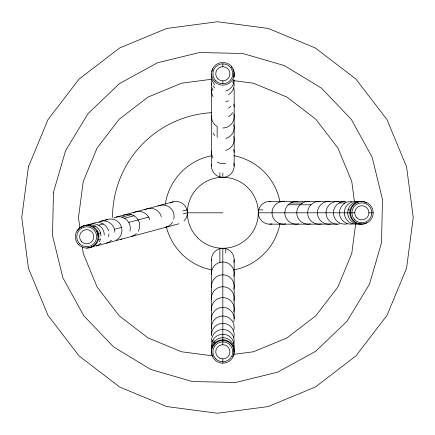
<?xml version="1.0" encoding="UTF-8"?>
<svg xmlns="http://www.w3.org/2000/svg" width="435" height="435" viewBox="0 0 435 435"><rect width="100%" height="100%" fill="white"/><g stroke="black" fill="none" stroke-linecap="round" stroke-linejoin="round"><path stroke-width="0.65" d="M90.567 247.45A11.348 11.348 0 0 0 98.593 239.429L98.979 236.488L98.593 233.551A11.348 11.348 0 0 0 80.964 227.309M108.56 236.754L108.946 233.818M173.739 219.289L174.125 216.353L173.739 213.416A11.348 11.348 0 0 0 158.161 205.989M211.481 84.809L211.638 83.634M272 223.905A11.348 11.348 0 0 1 258.292 212.807L258.678 209.871A11.348 11.348 0 0 1 270.826 201.519M360.256 201.519A11.348 11.348 0 0 0 348.109 209.871L347.723 212.807A11.348 11.348 0 0 0 361.431 223.905M366.819 202.976A11.348 11.348 0 0 0 350.186 209.871L349.8 212.807A11.348 11.348 0 0 0 363.508 223.905M355.721 223.498L351.774 253.48L337.886 287.008L315.794 315.794L287.008 337.886L253.48 351.774L233.492 354.405M99.468 241.626L100.599 238.891L98.593 239.429M232.66 82.242L233.791 79.502M77.131 230.996C79.654 226.651 85.059 224.487 89.898 225.711M232.66 112.573L230.854 114.927L228.505 116.727M211.546 350.229A11.348 11.348 0 0 1 213.003 343.373L214.808 341.024A11.348 11.348 0 0 1 233.791 351.98M213.003 356.798A11.348 11.348 0 0 1 213.003 345.45L214.808 343.101A11.348 11.348 0 0 1 232.66 356.798M214.808 343.791A11.348 11.348 0 0 1 233.492 347.935A11.348 11.348 0 0 1 221.839 363.122A11.348 11.348 0 0 1 213.003 346.146L214.808 343.791L214.808 341.024M83.743 225.825L86.668 225.439L89.594 225.825M228.505 108.125L230.854 106.319M100.991 243.083L98.642 244.889L95.907 246.02L178.959 223.769M111.523 240.261L109.169 242.067L106.434 243.198M136.4 233.595L134.051 235.4L131.316 236.531M298.557 223.905A11.348 11.348 0 0 1 288.171 204.782C290.613 202.525 294.017 201.095 297.371 201.612M309.269 201.612C305.919 201.095 302.515 202.525 300.068 204.782A11.348 11.348 0 0 0 310.454 223.905M92.383 246.585L89.643 247.722M225.765 101.877L228.505 100.741M95.314 245.78L91.399 247.069M81.285 226.842L81.035 226.929A11.31 11.31 0 0 0 76.875 242.404L78.686 244.78M100.561 221.279L107.69 219.365M116.004 217.141L173.081 201.845M113.785 217.989A11.348 11.348 0 0 1 121.876 217.141L131.316 214.613C135.154 215.711 138.238 218.794 139.336 222.633A11.348 11.348 0 0 1 138.205 231.246M93.307 226.662L95.314 226.124M98.642 225.232L103.269 223.992M121.876 217.141L124.611 218.272L134.051 215.744M124.611 218.272L126.96 220.077L128.765 222.426L148.705 217.087L149.836 219.822M98.31 236.667L97.924 233.731L100.599 233.013L100.985 235.955M98.881 221.872A11.348 11.348 0 0 1 114.459 229.299L121.588 227.391M182.787 210.991L186.979 209.871L187.371 212.807A11.348 11.348 0 0 1 184.043 220.828M183.178 213.928L187.371 212.807L222.829 212.807M211.502 79.279L181.52 83.226L147.992 97.114L119.206 119.206L97.114 147.992L83.226 181.52L78.49 217.5L79.893 228.163M225.765 163.25L222.829 163.636L219.892 163.25L217.157 162.114M120.114 239.293L121.876 239.065M86.668 248.053L89.594 247.673M211.546 260.799A11.348 11.348 0 0 1 219.892 248.657L222.829 248.271L225.765 248.657A11.348 11.348 0 0 1 233.791 262.555M211.546 274.507A11.348 11.348 0 0 1 219.892 262.365L222.829 261.979A11.348 11.348 0 0 1 233.791 276.263M269.64 201.459L344.721 201.459M359.071 201.459L361.148 201.459M290.52 202.976L302.417 202.976M339.05 202.976L345.156 202.976M288.171 204.782L310.943 204.782M258.678 209.871L263.017 209.871M348.109 209.871L350.186 209.871M258.292 212.807L354.748 212.807M368.934 212.807L373.187 212.807M269.64 224.155L337.342 224.155M233.492 80.595L253.48 83.226L287.008 97.114L315.794 119.206L337.886 147.992L351.774 181.52L354.405 201.508M211.546 164.811A11.348 11.348 0 0 0 219.892 176.958L222.829 177.344A11.348 11.348 0 0 0 233.791 163.06M212.171 355.808L181.52 351.774L147.992 337.886L119.206 315.794L97.114 287.008L83.226 253.48L82.351 246.814M213.003 85.69L214.808 88.039M213.003 133.219L214.808 135.568M211.867 87.745L213.003 90.48M96.787 230.996L97.924 233.731M233.791 73.629L234.177 76.565M233.791 103.965L234.177 106.901M233.791 149.352L234.177 152.288M211.481 74.488L211.867 77.425M211.638 299.242L211.481 298.067A11.348 11.348 0 0 1 224.313 286.817A11.348 11.348 0 0 1 233.791 301.009M114.459 229.299L114.845 232.241M104.313 235.058L103.927 232.121A11.348 11.348 0 0 0 88.348 224.694M234.177 165.996L234.177 90.915A11.348 11.348 0 0 0 233.791 87.979M234.177 259.613L234.177 318.714M225.765 248.657L225.765 252.996M222.829 63.863L222.829 66.702M222.829 80.888L222.829 83.727M222.829 173.005L222.829 177.344M222.829 248.271L222.829 344.727M222.829 358.908L222.829 363.165M219.892 172.619L219.892 176.958M219.892 248.657L219.892 262.365M217.157 137.373L217.157 126.498A11.348 11.348 0 0 1 211.546 115.487M213.003 339.925L213.003 343.373M213.003 345.45L213.003 346.146M211.481 80.013L211.481 165.996M211.481 259.613L211.481 334.7M211.546 310.128A11.348 11.348 0 0 1 223.72 297.627A11.348 11.348 0 0 1 233.791 311.879M211.546 319.899A11.348 11.348 0 0 1 223.72 307.398A11.348 11.348 0 0 1 233.791 321.65M211.546 346.782A11.348 11.348 0 0 1 223.72 334.287A11.348 11.348 0 0 1 233.791 348.538M279.901 224.003A58.159 58.159 0 0 1 234.03 269.874M211.633 269.874A58.159 58.159 0 0 1 166.328 226.586M165.311 204.227A58.159 58.159 0 0 1 211.633 155.735M234.03 155.735A58.159 58.159 0 0 1 279.901 201.606M211.546 328.501A11.348 11.348 0 0 1 223.72 316.006A11.348 11.348 0 0 1 233.791 330.252M233.791 113.736A11.348 11.348 0 0 1 222.829 128.02M211.546 341.992A11.348 11.348 0 0 1 223.72 329.491A11.348 11.348 0 0 1 233.791 343.742M321.329 223.905A11.348 11.348 0 0 1 307.632 213.4A11.348 11.348 0 0 1 320.149 201.519M331.1 223.905A11.348 11.348 0 0 1 317.403 213.4A11.348 11.348 0 0 1 329.92 201.519M339.702 223.905A11.348 11.348 0 0 1 326.011 213.4A11.348 11.348 0 0 1 338.522 201.519M353.193 223.905A11.348 11.348 0 0 1 339.496 213.4A11.348 11.348 0 0 1 352.013 201.519M357.983 223.905A11.348 11.348 0 0 1 344.292 213.4A11.348 11.348 0 0 1 356.809 201.519M211.546 287.356A11.348 11.348 0 0 1 223.72 274.86A11.348 11.348 0 0 1 233.791 289.106M285.713 223.905A11.348 11.348 0 0 1 272.016 213.4A11.348 11.348 0 0 1 284.533 201.519M170.346 202.976A11.348 11.348 0 0 1 186.979 209.871M233.791 124.606A11.348 11.348 0 0 1 225.765 138.504M214.808 84.591A11.348 11.348 0 0 1 211.546 75.38M233.791 71.552A11.348 11.348 0 0 1 233.791 77.425M211.867 71.552A11.348 11.348 0 0 1 213.003 68.817M231.262 66.892A11.348 11.348 0 0 1 232.013 67.822M232.937 69.334A11.348 11.348 0 0 1 233.622 70.987M233.791 81.872A11.348 11.348 0 0 1 228.505 94.634M213.003 96.586A11.348 11.348 0 0 1 211.546 89.73M213.003 157.965A11.348 11.348 0 0 1 211.546 151.103M234.177 80.013A11.348 11.348 0 0 1 225.765 90.975M233.791 136.503A11.348 11.348 0 0 1 225.765 150.401M211.546 335.88A11.348 11.348 0 0 1 223.72 323.384A11.348 11.348 0 0 1 233.791 337.636M112.534 217.5A104.965 104.965 0 0 1 211.502 112.703M128.765 222.426A11.348 11.348 0 0 1 129.902 231.039M347.087 223.905A11.348 11.348 0 0 1 333.389 213.4A11.348 11.348 0 0 1 345.907 201.519M86.668 225.439A11.31 11.31 0 0 1 97.119 241.077A11.31 11.31 0 0 1 78.675 244.742M366.819 222.633A11.348 11.348 0 0 1 364.084 223.769M84.482 225.841A11.348 11.348 0 0 1 100.599 233.013M92.443 223.71A11.348 11.348 0 0 1 108.56 230.882M133.202 212.933A11.348 11.348 0 0 1 148.705 217.087M105.471 220.219A11.348 11.348 0 0 1 120.598 224.911A11.348 11.348 0 0 1 116.303 240.158M123.219 215.461A11.348 11.348 0 0 1 131.316 214.613M144.697 209.849A11.348 11.348 0 0 1 161.331 216.744M172.608 222.029A11.348 11.348 0 0 1 165.719 227.315M53.467 192.265L52.526 235.58L62.825 277.66L83.667 315.641L113.627 346.94L150.668 369.413L192.265 381.533L235.58 382.474L277.66 372.175L315.641 351.333L346.94 321.373L369.413 284.332L381.533 242.735L382.474 199.42L372.175 157.339L351.333 119.359L321.373 88.06L284.332 65.587L242.735 53.467L199.42 52.526L157.339 62.825L119.359 83.667L88.06 113.627L65.587 150.668L53.467 192.265M28.422 166.839L21.75 217.5L28.422 268.161L47.975 315.375L79.083 355.917L119.625 387.025L166.839 406.578L217.5 413.25L268.161 406.578L315.375 387.025L355.917 355.917L387.025 315.375L406.578 268.161L413.25 217.5L406.578 166.839L387.025 119.625L355.917 79.083L315.375 47.975L268.161 28.422L217.5 21.75L166.839 28.422L119.625 47.975L79.083 79.083L47.975 119.625L28.422 166.839M356.825 217.821A7.09 7.09 0 0 0 368.69 214.64A7.09 7.09 0 0 0 360.006 205.956A7.09 7.09 0 0 0 356.825 217.821M217.815 78.811A7.09 7.09 0 0 0 229.68 75.63A7.09 7.09 0 0 0 220.996 66.947A7.09 7.09 0 0 0 217.815 78.811M197.756 237.88A35.463 35.463 0 0 0 257.085 221.986A35.463 35.463 0 0 0 213.65 178.551A35.463 35.463 0 0 0 197.756 237.88M215.809 80.818A9.929 9.929 0 0 0 232.42 76.364A9.929 9.929 0 0 0 220.262 64.206A9.929 9.929 0 0 0 215.809 80.818M214.808 81.818A11.348 11.348 0 0 0 233.791 76.734A11.348 11.348 0 0 0 219.892 62.836A11.348 11.348 0 0 0 214.808 81.818M354.819 219.827A9.929 9.929 0 0 0 371.43 215.374A9.929 9.929 0 0 0 359.272 203.216A9.929 9.929 0 0 0 354.819 219.827M353.818 220.828A11.348 11.348 0 0 0 372.8 215.744A11.348 11.348 0 0 0 358.902 201.845A11.348 11.348 0 0 0 353.818 220.828M215.809 358.837A9.929 9.929 0 0 0 232.42 354.389A9.929 9.929 0 0 0 220.262 342.225A9.929 9.929 0 0 0 215.809 358.837M81.693 241.773A7.09 7.09 0 0 0 93.558 238.592A7.09 7.09 0 0 0 84.874 229.908A7.09 7.09 0 0 0 81.693 241.773M79.687 243.779A9.929 9.929 0 0 0 96.298 239.326A9.929 9.929 0 0 0 84.14 227.168A9.929 9.929 0 0 0 79.687 243.779M219.283 357.962A7.09 7.09 0 0 0 229.925 351.817A7.09 7.09 0 0 0 219.283 345.673A7.09 7.09 0 0 0 219.283 357.962"/></g></svg>
